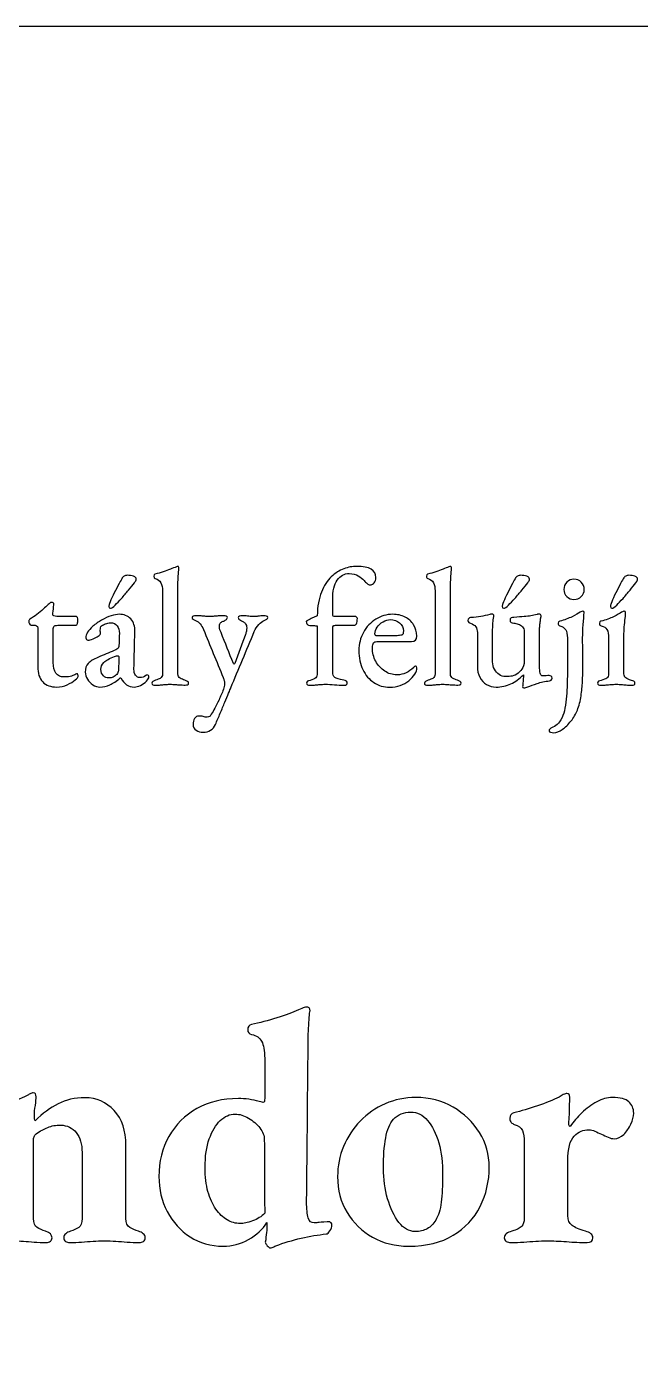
# Model space of a CAD drawing. Header units: millimetres. Extents: x 0 to 297, y 0 to 210.
# Drawn here: x 125.3 to 173.8, y 105 to 210 of the extents above; entities that cross this region are included whole.
import ezdxf

# ---------------------------------------------------------------- set-up
doc = ezdxf.new("R2010")
doc.units = ezdxf.units.MM
for name, color, linetype in [('KONTUR', 8, 'Continuous'), ('SZOVEG_0.3mm', 5, 'Continuous'), ('SZOVEG_0.5mm', 7, 'Continuous')]:
    doc.layers.add(name, color=color, linetype=linetype)

msp = doc.modelspace()

# ---------------------------------------------------------------- linework, layer by layer
at = {"layer": 'KONTUR'}
msp.add_lwpolyline([(0, 0), (297, 0), (297, 210), (0, 210)], close=True, dxfattribs=at)
at = {"layer": 'SZOVEG_0.3mm'}
for points, knots in [([(135.45, 157.96), (135.39, 157.96), (135.33, 157.97), (135.27, 157.99), (135.22, 158), (135.19, 158.04), (135.19, 158.11), (135.19, 158.18), (135.22, 158.23), (135.28, 158.26), (135.34, 158.29), (135.41, 158.32), (135.49, 158.36), (135.63, 158.4), (135.75, 158.45), (135.86, 158.5), (135.98, 158.56), (136.04, 158.68), (136.04, 158.86), (136.04, 161.05), (136.04, 163.23), (136.04, 165.42), (136.04, 165.67), (135.99, 165.89), (135.91, 166.06), (135.83, 166.23), (135.67, 166.34), (135.45, 166.38), (135.38, 166.4), (135.35, 166.46), (135.35, 166.57), (135.35, 166.67), (135.38, 166.72), (135.44, 166.74), (135.67, 166.79), (135.89, 166.84), (136.09, 166.91), (136.29, 166.99), (136.48, 167.06), (136.66, 167.13), (136.83, 167.2), (136.99, 167.26), (137.14, 167.31), (137.19, 167.33), (137.23, 167.34), (137.25, 167.34), (137.28, 167.34), (137.3, 167.33), (137.31, 167.3), (137.33, 167.27), (137.33, 167.25), (137.33, 167.22), (137.33, 167.15), (137.32, 167), (137.29, 166.77), (137.27, 166.54), (137.25, 166.19), (137.25, 165.74), (137.25, 163.44), (137.25, 161.15), (137.25, 158.86), (137.25, 158.68), (137.31, 158.57), (137.43, 158.51), (137.54, 158.45), (137.66, 158.4), (137.8, 158.36), (137.88, 158.33), (137.95, 158.3), (138.01, 158.26), (138.07, 158.23), (138.1, 158.18), (138.1, 158.11), (138.1, 158.05), (138.07, 158.02), (138.02, 158), (137.96, 157.98), (137.9, 157.97), (137.84, 157.97), (137.67, 157.97), (137.52, 157.98), (137.4, 157.99), (137.28, 158), (137.16, 158), (137.04, 158.01), (136.93, 158.02), (136.79, 158.03), (136.63, 158.03), (136.48, 158.03), (136.35, 158.02), (136.23, 158.01), (136.12, 158), (136, 157.99), (135.89, 157.98), (135.78, 157.97), (135.63, 157.96), (135.45, 157.96)], [0, 0, 0, 0, 1, 1, 1, 2, 2, 2, 3, 3, 3, 4, 4, 4, 5, 5, 5, 6, 6, 6, 7, 7, 7, 8, 8, 8, 9, 9, 9, 10, 10, 10, 11, 11, 11, 12, 12, 12, 13, 13, 13, 14, 14, 14, 15, 15, 15, 16, 16, 16, 17, 17, 17, 18, 18, 18, 19, 19, 19, 20, 20, 20, 21, 21, 21, 22, 22, 22, 23, 23, 23, 24, 24, 24, 25, 25, 25, 26, 26, 26, 27, 27, 27, 28, 28, 28, 29, 29, 29, 30, 30, 30, 31, 31, 31, 32, 32, 32, 32]), ([(147.68, 157.96), (147.6, 157.96), (147.54, 157.97), (147.49, 158), (147.44, 158.03), (147.41, 158.07), (147.41, 158.12), (147.41, 158.19), (147.44, 158.24), (147.49, 158.27), (147.55, 158.3), (147.61, 158.33), (147.69, 158.34), (147.91, 158.4), (148.06, 158.46), (148.14, 158.54), (148.22, 158.62), (148.26, 158.75), (148.26, 158.91), (148.26, 160.16), (148.26, 161.41), (148.26, 162.66), (148.17, 162.66), (148.07, 162.66), (147.96, 162.67), (147.84, 162.67), (147.71, 162.68), (147.57, 162.69), (147.54, 162.7), (147.5, 162.74), (147.45, 162.8), (147.41, 162.87), (147.39, 162.93), (147.39, 162.98), (147.39, 163), (147.4, 163.02), (147.43, 163.03), (147.45, 163.05), (147.48, 163.06), (147.49, 163.07), (147.63, 163.14), (147.76, 163.21), (147.88, 163.27), (148, 163.32), (148.13, 163.38), (148.26, 163.44), (148.28, 164.19), (148.39, 164.82), (148.59, 165.32), (148.8, 165.83), (149.05, 166.23), (149.37, 166.52), (149.68, 166.82), (150.01, 167.03), (150.36, 167.16), (150.71, 167.29), (151.04, 167.35), (151.35, 167.35), (151.88, 167.35), (152.27, 167.27), (152.52, 167.12), (152.77, 166.97), (152.9, 166.75), (152.9, 166.48), (152.9, 166.29), (152.85, 166.15), (152.77, 166.05), (152.68, 165.95), (152.56, 165.89), (152.42, 165.89), (152.34, 165.89), (152.27, 165.93), (152.2, 165.99), (152.12, 166.06), (152.05, 166.14), (151.96, 166.23), (151.83, 166.36), (151.68, 166.48), (151.5, 166.6), (151.32, 166.72), (151.08, 166.78), (150.79, 166.78), (150.39, 166.78), (150.08, 166.61), (149.84, 166.27), (149.6, 165.93), (149.48, 165.4), (149.48, 164.68), (149.48, 164.3), (149.48, 163.92), (149.48, 163.54), (149.48, 163.47), (149.5, 163.44), (149.53, 163.42), (149.57, 163.4), (149.61, 163.39), (149.65, 163.39), (150.18, 163.39), (150.71, 163.39), (151.24, 163.39), (151.29, 163.39), (151.34, 163.37), (151.37, 163.34), (151.41, 163.3), (151.43, 163.26), (151.43, 163.22), (151.43, 163.15), (151.42, 163.08), (151.41, 163), (151.39, 162.93), (151.37, 162.86), (151.35, 162.81), (151.31, 162.74), (151.27, 162.7), (151.23, 162.7), (150.76, 162.7), (150.28, 162.7), (149.81, 162.7), (149.67, 162.7), (149.58, 162.68), (149.54, 162.64), (149.5, 162.6), (149.48, 162.55), (149.48, 162.48), (149.48, 161.32), (149.48, 160.15), (149.48, 158.99), (149.48, 158.8), (149.54, 158.66), (149.65, 158.57), (149.76, 158.48), (149.99, 158.41), (150.35, 158.36), (150.54, 158.32), (150.63, 158.25), (150.63, 158.13), (150.63, 158.08), (150.61, 158.04), (150.57, 158.01), (150.52, 157.98), (150.46, 157.96), (150.39, 157.96), (150.13, 157.96), (149.87, 157.97), (149.62, 157.99), (149.37, 158.02), (149.13, 158.03), (148.9, 158.03), (148.75, 158.03), (148.61, 158.02), (148.49, 158.01), (148.37, 158), (148.25, 157.99), (148.13, 157.98), (148.01, 157.97), (147.86, 157.96), (147.68, 157.96)], [0, 0, 0, 0, 1, 1, 1, 2, 2, 2, 3, 3, 3, 4, 4, 4, 5, 5, 5, 6, 6, 6, 7, 7, 7, 8, 8, 8, 9, 9, 9, 10, 10, 10, 11, 11, 11, 12, 12, 12, 13, 13, 13, 14, 14, 14, 15, 15, 15, 16, 16, 16, 17, 17, 17, 18, 18, 18, 19, 19, 19, 20, 20, 20, 21, 21, 21, 22, 22, 22, 23, 23, 23, 24, 24, 24, 25, 25, 25, 26, 26, 26, 27, 27, 27, 28, 28, 28, 29, 29, 29, 30, 30, 30, 31, 31, 31, 32, 32, 32, 33, 33, 33, 34, 34, 34, 35, 35, 35, 36, 36, 36, 37, 37, 37, 38, 38, 38, 39, 39, 39, 40, 40, 40, 41, 41, 41, 42, 42, 42, 43, 43, 43, 44, 44, 44, 45, 45, 45, 46, 46, 46, 47, 47, 47, 48, 48, 48, 49, 49, 49, 50, 50, 50, 51, 51, 51, 52, 52, 52, 52]), ([(156.99, 157.96), (156.93, 157.96), (156.87, 157.97), (156.81, 157.99), (156.75, 158), (156.73, 158.04), (156.73, 158.11), (156.73, 158.18), (156.76, 158.23), (156.82, 158.26), (156.88, 158.29), (156.95, 158.32), (157.03, 158.36), (157.16, 158.4), (157.29, 158.45), (157.4, 158.5), (157.52, 158.56), (157.57, 158.68), (157.57, 158.86), (157.57, 161.05), (157.57, 163.23), (157.57, 165.42), (157.57, 165.67), (157.53, 165.89), (157.45, 166.06), (157.36, 166.23), (157.21, 166.34), (156.99, 166.38), (156.92, 166.4), (156.88, 166.46), (156.88, 166.57), (156.88, 166.67), (156.92, 166.72), (156.98, 166.74), (157.21, 166.79), (157.42, 166.84), (157.63, 166.91), (157.83, 166.99), (158.02, 167.06), (158.2, 167.13), (158.37, 167.2), (158.53, 167.26), (158.67, 167.31), (158.73, 167.33), (158.77, 167.34), (158.79, 167.34), (158.82, 167.34), (158.84, 167.33), (158.85, 167.3), (158.86, 167.27), (158.87, 167.25), (158.87, 167.22), (158.87, 167.15), (158.86, 167), (158.83, 166.77), (158.81, 166.54), (158.79, 166.19), (158.79, 165.74), (158.79, 163.44), (158.79, 161.15), (158.79, 158.86), (158.79, 158.68), (158.85, 158.57), (158.96, 158.51), (159.08, 158.45), (159.2, 158.4), (159.34, 158.36), (159.41, 158.33), (159.49, 158.3), (159.55, 158.26), (159.61, 158.23), (159.64, 158.18), (159.64, 158.11), (159.64, 158.05), (159.61, 158.02), (159.55, 158), (159.5, 157.98), (159.44, 157.97), (159.37, 157.97), (159.21, 157.97), (159.06, 157.98), (158.94, 157.99), (158.81, 158), (158.69, 158), (158.58, 158.01), (158.47, 158.02), (158.33, 158.03), (158.17, 158.03), (158.02, 158.03), (157.89, 158.02), (157.77, 158.01), (157.66, 158), (157.54, 157.99), (157.43, 157.98), (157.31, 157.97), (157.17, 157.96), (156.99, 157.96)], [0, 0, 0, 0, 1, 1, 1, 2, 2, 2, 3, 3, 3, 4, 4, 4, 5, 5, 5, 6, 6, 6, 7, 7, 7, 8, 8, 8, 9, 9, 9, 10, 10, 10, 11, 11, 11, 12, 12, 12, 13, 13, 13, 14, 14, 14, 15, 15, 15, 16, 16, 16, 17, 17, 17, 18, 18, 18, 19, 19, 19, 20, 20, 20, 21, 21, 21, 22, 22, 22, 23, 23, 23, 24, 24, 24, 25, 25, 25, 26, 26, 26, 27, 27, 27, 28, 28, 28, 29, 29, 29, 30, 30, 30, 31, 31, 31, 32, 32, 32, 32]), ([(131.92, 164.04), (131.84, 164.04), (131.8, 164.08), (131.8, 164.17), (131.8, 164.2), (131.8, 164.23), (131.81, 164.28), (131.82, 164.32), (131.83, 164.37), (131.85, 164.42), (131.91, 164.59), (132.01, 164.8), (132.13, 165.06), (132.26, 165.32), (132.39, 165.57), (132.52, 165.82), (132.65, 166.06), (132.75, 166.25), (132.82, 166.37), (132.87, 166.46), (132.93, 166.53), (133.01, 166.57), (133.08, 166.61), (133.17, 166.64), (133.25, 166.64), (133.44, 166.64), (133.6, 166.61), (133.74, 166.57), (133.89, 166.53), (133.96, 166.45), (133.96, 166.34), (133.96, 166.29), (133.94, 166.25), (133.92, 166.21), (133.9, 166.17), (133.87, 166.12), (133.82, 166.05), (133.69, 165.89), (133.53, 165.69), (133.35, 165.47), (133.17, 165.25), (132.99, 165.03), (132.8, 164.82), (132.61, 164.61), (132.44, 164.43), (132.3, 164.29), (132.13, 164.12), (132, 164.04), (131.92, 164.04)], [0, 0, 0, 0, 1, 1, 1, 2, 2, 2, 3, 3, 3, 4, 4, 4, 5, 5, 5, 6, 6, 6, 7, 7, 7, 8, 8, 8, 9, 9, 9, 10, 10, 10, 11, 11, 11, 12, 12, 12, 13, 13, 13, 14, 14, 14, 15, 15, 15, 16, 16, 16, 16]), ([(162.99, 164.04), (162.91, 164.04), (162.87, 164.08), (162.87, 164.17), (162.87, 164.2), (162.88, 164.23), (162.89, 164.28), (162.89, 164.32), (162.91, 164.37), (162.92, 164.42), (162.99, 164.59), (163.08, 164.8), (163.21, 165.06), (163.34, 165.32), (163.47, 165.57), (163.59, 165.82), (163.72, 166.06), (163.82, 166.25), (163.89, 166.37), (163.94, 166.46), (164.01, 166.53), (164.08, 166.57), (164.16, 166.61), (164.24, 166.64), (164.33, 166.64), (164.51, 166.64), (164.68, 166.61), (164.82, 166.57), (164.96, 166.53), (165.03, 166.45), (165.03, 166.34), (165.03, 166.29), (165.02, 166.25), (165, 166.21), (164.98, 166.17), (164.94, 166.12), (164.9, 166.05), (164.77, 165.89), (164.61, 165.69), (164.43, 165.47), (164.25, 165.25), (164.06, 165.03), (163.87, 164.82), (163.68, 164.61), (163.52, 164.43), (163.38, 164.29), (163.21, 164.12), (163.08, 164.04), (162.99, 164.04)], [0, 0, 0, 0, 1, 1, 1, 2, 2, 2, 3, 3, 3, 4, 4, 4, 5, 5, 5, 6, 6, 6, 7, 7, 7, 8, 8, 8, 9, 9, 9, 10, 10, 10, 11, 11, 11, 12, 12, 12, 13, 13, 13, 14, 14, 14, 15, 15, 15, 16, 16, 16, 16]), ([(168.54, 164.73), (168.32, 164.73), (168.13, 164.81), (167.98, 164.96), (167.82, 165.12), (167.75, 165.3), (167.75, 165.52), (167.75, 165.75), (167.82, 165.95), (167.98, 166.1), (168.13, 166.25), (168.32, 166.33), (168.54, 166.33), (168.77, 166.33), (168.96, 166.25), (169.12, 166.1), (169.28, 165.95), (169.36, 165.75), (169.36, 165.52), (169.36, 165.3), (169.28, 165.12), (169.12, 164.96), (168.96, 164.81), (168.77, 164.73), (168.54, 164.73)], [0, 0, 0, 0, 1, 1, 1, 2, 2, 2, 3, 3, 3, 4, 4, 4, 5, 5, 5, 6, 6, 6, 7, 7, 7, 8, 8, 8, 8]), ([(171.53, 164.04), (171.46, 164.04), (171.42, 164.08), (171.42, 164.17), (171.42, 164.2), (171.42, 164.23), (171.43, 164.28), (171.44, 164.32), (171.45, 164.37), (171.47, 164.42), (171.53, 164.59), (171.63, 164.8), (171.75, 165.06), (171.88, 165.32), (172.01, 165.57), (172.14, 165.82), (172.27, 166.06), (172.36, 166.25), (172.44, 166.37), (172.49, 166.46), (172.55, 166.53), (172.63, 166.57), (172.7, 166.61), (172.78, 166.64), (172.87, 166.64), (173.06, 166.64), (173.22, 166.61), (173.36, 166.57), (173.5, 166.53), (173.57, 166.45), (173.57, 166.34), (173.57, 166.29), (173.56, 166.25), (173.54, 166.21), (173.52, 166.17), (173.49, 166.12), (173.44, 166.05), (173.31, 165.89), (173.15, 165.69), (172.97, 165.47), (172.79, 165.25), (172.61, 165.03), (172.42, 164.82), (172.23, 164.61), (172.06, 164.43), (171.92, 164.29), (171.75, 164.12), (171.62, 164.04), (171.53, 164.04)], [0, 0, 0, 0, 1, 1, 1, 2, 2, 2, 3, 3, 3, 4, 4, 4, 5, 5, 5, 6, 6, 6, 7, 7, 7, 8, 8, 8, 9, 9, 9, 10, 10, 10, 11, 11, 11, 12, 12, 12, 13, 13, 13, 14, 14, 14, 15, 15, 15, 16, 16, 16, 16]), ([(127.69, 157.81), (127.21, 157.81), (126.83, 157.95), (126.57, 158.23), (126.31, 158.5), (126.18, 158.9), (126.18, 159.43), (126.18, 160.45), (126.18, 161.48), (126.18, 162.5), (126.18, 162.57), (126.15, 162.63), (126.09, 162.66), (126.04, 162.69), (125.92, 162.7), (125.76, 162.7), (125.72, 162.7), (125.69, 162.7), (125.65, 162.7), (125.6, 162.7), (125.55, 162.74), (125.52, 162.81), (125.48, 162.89), (125.47, 162.96), (125.47, 163.03), (125.47, 163.05), (125.48, 163.08), (125.5, 163.11), (125.52, 163.14), (125.54, 163.16), (125.56, 163.17), (125.74, 163.28), (125.93, 163.41), (126.11, 163.54), (126.29, 163.68), (126.46, 163.82), (126.61, 163.96), (126.77, 164.1), (126.9, 164.23), (127, 164.33), (127.05, 164.38), (127.1, 164.42), (127.13, 164.45), (127.17, 164.49), (127.21, 164.5), (127.27, 164.5), (127.32, 164.5), (127.37, 164.49), (127.41, 164.46), (127.45, 164.44), (127.46, 164.38), (127.45, 164.31), (127.43, 164.09), (127.4, 163.87), (127.37, 163.66), (127.36, 163.55), (127.39, 163.48), (127.45, 163.44), (127.5, 163.41), (127.58, 163.39), (127.69, 163.39), (128.2, 163.39), (128.72, 163.39), (129.23, 163.39), (129.25, 163.39), (129.28, 163.36), (129.31, 163.3), (129.33, 163.24), (129.35, 163.17), (129.35, 163.11), (129.35, 163.02), (129.33, 162.92), (129.31, 162.83), (129.28, 162.75), (129.25, 162.7), (129.21, 162.7), (128.79, 162.7), (128.36, 162.7), (127.93, 162.7), (127.71, 162.7), (127.56, 162.68), (127.5, 162.64), (127.43, 162.59), (127.4, 162.49), (127.4, 162.33), (127.4, 161.47), (127.4, 160.62), (127.4, 159.76), (127.4, 159.39), (127.47, 159.11), (127.62, 158.91), (127.77, 158.71), (127.99, 158.61), (128.26, 158.61), (128.52, 158.61), (128.71, 158.63), (128.84, 158.68), (128.98, 158.72), (129.09, 158.77), (129.2, 158.83), (129.23, 158.85), (129.25, 158.86), (129.27, 158.86), (129.31, 158.86), (129.34, 158.84), (129.35, 158.79), (129.37, 158.75), (129.37, 158.7), (129.37, 158.65), (129.37, 158.6), (129.29, 158.5), (129.13, 158.37), (128.98, 158.24), (128.77, 158.11), (128.51, 157.99), (128.26, 157.87), (127.98, 157.81), (127.69, 157.81)], [0, 0, 0, 0, 1, 1, 1, 2, 2, 2, 3, 3, 3, 4, 4, 4, 5, 5, 5, 6, 6, 6, 7, 7, 7, 8, 8, 8, 9, 9, 9, 10, 10, 10, 11, 11, 11, 12, 12, 12, 13, 13, 13, 14, 14, 14, 15, 15, 15, 16, 16, 16, 17, 17, 17, 18, 18, 18, 19, 19, 19, 20, 20, 20, 21, 21, 21, 22, 22, 22, 23, 23, 23, 24, 24, 24, 25, 25, 25, 26, 26, 26, 27, 27, 27, 28, 28, 28, 29, 29, 29, 30, 30, 30, 31, 31, 31, 32, 32, 32, 33, 33, 33, 34, 34, 34, 35, 35, 35, 36, 36, 36, 37, 37, 37, 38, 38, 38, 39, 39, 39, 39]), ([(166.95, 154.2), (166.86, 154.2), (166.78, 154.21), (166.7, 154.24), (166.62, 154.26), (166.58, 154.3), (166.58, 154.36), (166.58, 154.42), (166.6, 154.47), (166.65, 154.51), (166.69, 154.55), (166.73, 154.58), (166.77, 154.6), (166.93, 154.65), (167.07, 154.73), (167.21, 154.85), (167.35, 154.96), (167.48, 155.15), (167.6, 155.4), (167.7, 155.61), (167.77, 155.86), (167.83, 156.15), (167.88, 156.45), (167.92, 156.76), (167.95, 157.09), (167.98, 157.41), (168, 157.73), (168.01, 158.04), (168.02, 158.35), (168.02, 158.61), (168.02, 158.83), (168.02, 159.79), (168.02, 160.75), (168.02, 161.71), (168.02, 161.97), (167.98, 162.19), (167.89, 162.34), (167.79, 162.5), (167.64, 162.61), (167.42, 162.65), (167.38, 162.66), (167.35, 162.68), (167.33, 162.72), (167.31, 162.76), (167.3, 162.8), (167.3, 162.85), (167.3, 162.95), (167.34, 163), (167.42, 163.02), (167.79, 163.11), (168.11, 163.23), (168.39, 163.37), (168.67, 163.52), (168.88, 163.63), (169.02, 163.72), (169.07, 163.75), (169.12, 163.77), (169.16, 163.79), (169.2, 163.81), (169.22, 163.81), (169.23, 163.81), (169.31, 163.81), (169.35, 163.78), (169.35, 163.71), (169.32, 163.44), (169.3, 163.12), (169.27, 162.74), (169.24, 162.35), (169.23, 162), (169.23, 161.7), (169.23, 160.87), (169.24, 160.04), (169.24, 159.21), (169.24, 158.93), (169.23, 158.61), (169.22, 158.25), (169.2, 157.88), (169.16, 157.5), (169.1, 157.11), (169.05, 156.71), (168.95, 156.34), (168.81, 155.99), (168.69, 155.69), (168.53, 155.4), (168.31, 155.13), (168.09, 154.85), (167.86, 154.63), (167.62, 154.46), (167.38, 154.28), (167.15, 154.2), (166.95, 154.2)], [0, 0, 0, 0, 1, 1, 1, 2, 2, 2, 3, 3, 3, 4, 4, 4, 5, 5, 5, 6, 6, 6, 7, 7, 7, 8, 8, 8, 9, 9, 9, 10, 10, 10, 11, 11, 11, 12, 12, 12, 13, 13, 13, 14, 14, 14, 15, 15, 15, 16, 16, 16, 17, 17, 17, 18, 18, 18, 19, 19, 19, 20, 20, 20, 21, 21, 21, 22, 22, 22, 23, 23, 23, 24, 24, 24, 25, 25, 25, 26, 26, 26, 27, 27, 27, 28, 28, 28, 29, 29, 29, 30, 30, 30, 30]), ([(170.66, 157.96), (170.59, 157.96), (170.53, 157.97), (170.48, 158), (170.43, 158.03), (170.41, 158.07), (170.41, 158.12), (170.41, 158.19), (170.44, 158.24), (170.49, 158.27), (170.55, 158.3), (170.62, 158.33), (170.69, 158.34), (170.89, 158.4), (171.04, 158.45), (171.14, 158.52), (171.23, 158.58), (171.28, 158.69), (171.28, 158.85), (171.28, 159.8), (171.28, 160.76), (171.28, 161.71), (171.28, 161.97), (171.24, 162.19), (171.15, 162.35), (171.06, 162.51), (170.91, 162.61), (170.69, 162.65), (170.64, 162.66), (170.61, 162.68), (170.59, 162.71), (170.57, 162.74), (170.55, 162.79), (170.55, 162.85), (170.55, 162.95), (170.59, 163.01), (170.67, 163.02), (171.06, 163.11), (171.4, 163.23), (171.67, 163.37), (171.95, 163.52), (172.16, 163.63), (172.3, 163.72), (172.4, 163.78), (172.47, 163.81), (172.51, 163.81), (172.59, 163.81), (172.62, 163.78), (172.62, 163.71), (172.62, 163.61), (172.61, 163.46), (172.59, 163.25), (172.57, 163.03), (172.54, 162.8), (172.52, 162.56), (172.5, 162.31), (172.49, 162.08), (172.49, 161.87), (172.49, 160.86), (172.49, 159.85), (172.49, 158.85), (172.49, 158.71), (172.54, 158.6), (172.63, 158.53), (172.73, 158.46), (172.88, 158.4), (173.08, 158.34), (173.15, 158.33), (173.22, 158.3), (173.28, 158.27), (173.33, 158.24), (173.36, 158.19), (173.36, 158.12), (173.36, 158.01), (173.28, 157.96), (173.12, 157.96), (172.96, 157.96), (172.81, 157.97), (172.67, 157.98), (172.54, 157.99), (172.42, 158), (172.3, 158.01), (172.18, 158.02), (172.04, 158.03), (171.88, 158.03), (171.73, 158.03), (171.59, 158.02), (171.47, 158.01), (171.34, 158), (171.22, 157.99), (171.1, 157.98), (170.98, 157.97), (170.84, 157.96), (170.66, 157.96)], [0, 0, 0, 0, 1, 1, 1, 2, 2, 2, 3, 3, 3, 4, 4, 4, 5, 5, 5, 6, 6, 6, 7, 7, 7, 8, 8, 8, 9, 9, 9, 10, 10, 10, 11, 11, 11, 12, 12, 12, 13, 13, 13, 14, 14, 14, 15, 15, 15, 16, 16, 16, 17, 17, 17, 18, 18, 18, 19, 19, 19, 20, 20, 20, 21, 21, 21, 22, 22, 22, 23, 23, 23, 24, 24, 24, 25, 25, 25, 26, 26, 26, 27, 27, 27, 28, 28, 28, 29, 29, 29, 30, 30, 30, 31, 31, 31, 31]), ([(131.08, 157.81), (130.9, 157.81), (130.72, 157.87), (130.54, 157.99), (130.36, 158.11), (130.22, 158.26), (130.1, 158.44), (129.99, 158.62), (129.93, 158.8), (129.93, 158.98), (129.93, 159.27), (130.01, 159.51), (130.17, 159.68), (130.34, 159.86), (130.59, 160.02), (130.94, 160.16), (131.36, 160.34), (131.79, 160.52), (132.22, 160.7), (132.4, 160.77), (132.5, 160.84), (132.54, 160.89), (132.57, 160.95), (132.6, 161.07), (132.6, 161.25), (132.61, 161.51), (132.62, 161.78), (132.63, 162.05), (132.64, 162.29), (132.58, 162.49), (132.46, 162.65), (132.34, 162.81), (132.15, 162.89), (131.92, 162.89), (131.79, 162.89), (131.67, 162.86), (131.54, 162.81), (131.41, 162.77), (131.31, 162.71), (131.23, 162.65), (131.18, 162.61), (131.15, 162.57), (131.14, 162.5), (131.13, 162.44), (131.12, 162.38), (131.12, 162.3), (131.12, 162.26), (131.12, 162.21), (131.13, 162.15), (131.13, 162.1), (131.13, 162.05), (131.13, 162.01), (131.13, 161.96), (131.08, 161.9), (130.96, 161.82), (130.84, 161.75), (130.7, 161.68), (130.55, 161.62), (130.39, 161.55), (130.26, 161.52), (130.15, 161.52), (130.1, 161.52), (130.06, 161.54), (130.03, 161.57), (130, 161.6), (129.98, 161.64), (129.98, 161.7), (129.98, 161.84), (130.03, 161.98), (130.12, 162.14), (130.21, 162.29), (130.35, 162.45), (130.54, 162.61), (130.75, 162.8), (130.98, 162.96), (131.23, 163.11), (131.49, 163.25), (131.73, 163.36), (131.98, 163.44), (132.22, 163.52), (132.43, 163.56), (132.62, 163.56), (132.99, 163.56), (133.29, 163.44), (133.53, 163.19), (133.76, 162.93), (133.87, 162.61), (133.85, 162.21), (133.83, 161.21), (133.81, 160.22), (133.78, 159.22), (133.78, 159.02), (133.81, 158.87), (133.9, 158.74), (133.99, 158.62), (134.1, 158.56), (134.23, 158.56), (134.44, 158.56), (134.6, 158.61), (134.71, 158.72), (134.75, 158.75), (134.78, 158.77), (134.8, 158.77), (134.85, 158.77), (134.89, 158.76), (134.92, 158.73), (134.95, 158.7), (134.96, 158.67), (134.96, 158.62), (134.96, 158.52), (134.9, 158.41), (134.78, 158.29), (134.63, 158.14), (134.47, 158.02), (134.29, 157.94), (134.12, 157.86), (133.96, 157.81), (133.8, 157.81), (133.36, 157.81), (133, 158.05), (132.74, 158.53), (132.72, 158.53), (132.71, 158.53), (132.7, 158.53), (132.41, 158.28), (132.13, 158.1), (131.88, 157.99), (131.62, 157.87), (131.36, 157.81), (131.08, 157.81)], [0, 0, 0, 0, 1, 1, 1, 2, 2, 2, 3, 3, 3, 4, 4, 4, 5, 5, 5, 6, 6, 6, 7, 7, 7, 8, 8, 8, 9, 9, 9, 10, 10, 10, 11, 11, 11, 12, 12, 12, 13, 13, 13, 14, 14, 14, 15, 15, 15, 16, 16, 16, 17, 17, 17, 18, 18, 18, 19, 19, 19, 20, 20, 20, 21, 21, 21, 22, 22, 22, 23, 23, 23, 24, 24, 24, 25, 25, 25, 26, 26, 26, 27, 27, 27, 28, 28, 28, 29, 29, 29, 30, 30, 30, 31, 31, 31, 32, 32, 32, 33, 33, 33, 34, 34, 34, 35, 35, 35, 36, 36, 36, 37, 37, 37, 38, 38, 38, 39, 39, 39, 40, 40, 40, 41, 41, 41, 42, 42, 42, 43, 43, 43, 43]), ([(139.24, 154.24), (139.05, 154.24), (138.87, 154.29), (138.7, 154.4), (138.53, 154.51), (138.45, 154.67), (138.45, 154.87), (138.45, 155.04), (138.49, 155.19), (138.57, 155.32), (138.65, 155.46), (138.76, 155.52), (138.92, 155.52), (139.04, 155.52), (139.15, 155.51), (139.26, 155.48), (139.37, 155.45), (139.47, 155.43), (139.56, 155.43), (139.65, 155.44), (139.71, 155.46), (139.76, 155.49), (139.8, 155.52), (139.85, 155.58), (139.89, 155.66), (139.98, 155.8), (140.07, 155.96), (140.17, 156.15), (140.28, 156.34), (140.38, 156.56), (140.5, 156.81), (140.61, 157.06), (140.73, 157.33), (140.86, 157.64), (140.91, 157.77), (140.94, 157.92), (140.94, 158.07), (140.94, 158.15), (140.93, 158.24), (140.91, 158.32), (140.89, 158.4), (140.87, 158.48), (140.83, 158.56), (140.31, 159.83), (139.79, 161.1), (139.27, 162.37), (139.2, 162.54), (139.11, 162.68), (139.02, 162.81), (138.92, 162.93), (138.8, 163.02), (138.65, 163.06), (138.57, 163.1), (138.51, 163.13), (138.45, 163.17), (138.4, 163.2), (138.37, 163.25), (138.37, 163.32), (138.37, 163.38), (138.4, 163.41), (138.47, 163.42), (138.54, 163.44), (138.6, 163.44), (138.65, 163.44), (138.84, 163.44), (138.99, 163.44), (139.1, 163.43), (139.2, 163.42), (139.3, 163.41), (139.39, 163.4), (139.48, 163.4), (139.59, 163.39), (139.73, 163.39), (139.9, 163.39), (140.03, 163.4), (140.13, 163.4), (140.23, 163.41), (140.33, 163.42), (140.44, 163.43), (140.55, 163.44), (140.7, 163.44), (140.88, 163.44), (140.95, 163.44), (141.01, 163.43), (141.07, 163.41), (141.13, 163.39), (141.16, 163.35), (141.16, 163.3), (141.16, 163.23), (141.12, 163.17), (141.04, 163.12), (140.96, 163.07), (140.89, 163.03), (140.82, 163.01), (140.72, 162.98), (140.65, 162.93), (140.6, 162.87), (140.55, 162.8), (140.53, 162.7), (140.53, 162.56), (140.53, 162.49), (140.54, 162.42), (140.57, 162.34), (140.59, 162.27), (140.62, 162.19), (140.66, 162.11), (140.99, 161.3), (141.31, 160.49), (141.64, 159.68), (141.66, 159.64), (141.68, 159.62), (141.7, 159.62), (141.72, 159.62), (141.74, 159.64), (141.76, 159.68), (142.04, 160.45), (142.31, 161.21), (142.59, 161.97), (142.62, 162.04), (142.64, 162.12), (142.66, 162.22), (142.68, 162.32), (142.69, 162.41), (142.69, 162.48), (142.69, 162.64), (142.65, 162.75), (142.59, 162.83), (142.53, 162.9), (142.46, 162.96), (142.38, 162.99), (142.31, 163.03), (142.23, 163.07), (142.15, 163.12), (142.06, 163.17), (142.02, 163.23), (142.02, 163.3), (142.02, 163.35), (142.06, 163.39), (142.12, 163.41), (142.19, 163.43), (142.25, 163.44), (142.3, 163.44), (142.46, 163.44), (142.61, 163.44), (142.74, 163.42), (142.87, 163.4), (143.04, 163.39), (143.24, 163.39), (143.38, 163.39), (143.49, 163.4), (143.57, 163.4), (143.65, 163.41), (143.73, 163.42), (143.8, 163.43), (143.87, 163.44), (143.96, 163.44), (144.08, 163.44), (144.12, 163.44), (144.18, 163.44), (144.25, 163.42), (144.32, 163.41), (144.35, 163.38), (144.35, 163.32), (144.35, 163.25), (144.33, 163.2), (144.27, 163.17), (144.21, 163.13), (144.15, 163.1), (144.08, 163.06), (143.93, 163.02), (143.79, 162.91), (143.65, 162.76), (143.5, 162.6), (143.38, 162.41), (143.29, 162.2), (142.67, 160.72), (142.05, 159.23), (141.43, 157.75), (141.4, 157.67), (141.35, 157.53), (141.26, 157.32), (141.18, 157.12), (141.08, 156.88), (140.96, 156.61), (140.85, 156.34), (140.73, 156.05), (140.6, 155.74), (140.47, 155.44), (140.34, 155.14), (140.22, 154.86), (140.13, 154.66), (140, 154.5), (139.83, 154.4), (139.66, 154.29), (139.46, 154.24), (139.24, 154.24)], [0, 0, 0, 0, 1, 1, 1, 2, 2, 2, 3, 3, 3, 4, 4, 4, 5, 5, 5, 6, 6, 6, 7, 7, 7, 8, 8, 8, 9, 9, 9, 10, 10, 10, 11, 11, 11, 12, 12, 12, 13, 13, 13, 14, 14, 14, 15, 15, 15, 16, 16, 16, 17, 17, 17, 18, 18, 18, 19, 19, 19, 20, 20, 20, 21, 21, 21, 22, 22, 22, 23, 23, 23, 24, 24, 24, 25, 25, 25, 26, 26, 26, 27, 27, 27, 28, 28, 28, 29, 29, 29, 30, 30, 30, 31, 31, 31, 32, 32, 32, 33, 33, 33, 34, 34, 34, 35, 35, 35, 36, 36, 36, 37, 37, 37, 38, 38, 38, 39, 39, 39, 40, 40, 40, 41, 41, 41, 42, 42, 42, 43, 43, 43, 44, 44, 44, 45, 45, 45, 46, 46, 46, 47, 47, 47, 48, 48, 48, 49, 49, 49, 50, 50, 50, 51, 51, 51, 52, 52, 52, 53, 53, 53, 54, 54, 54, 55, 55, 55, 56, 56, 56, 57, 57, 57, 58, 58, 58, 59, 59, 59, 60, 60, 60, 61, 61, 61, 62, 62, 62, 63, 63, 63, 64, 64, 64, 65, 65, 65, 65]), ([(154, 157.8), (153.52, 157.8), (153.1, 157.92), (152.73, 158.17), (152.37, 158.41), (152.08, 158.75), (151.86, 159.19), (151.65, 159.62), (151.55, 160.13), (151.55, 160.7), (151.55, 161.22), (151.67, 161.7), (151.91, 162.13), (152.15, 162.57), (152.48, 162.91), (152.88, 163.17), (153.29, 163.43), (153.74, 163.56), (154.22, 163.56), (154.58, 163.56), (154.91, 163.49), (155.2, 163.34), (155.48, 163.2), (155.71, 163), (155.87, 162.74), (156.03, 162.47), (156.12, 162.18), (156.12, 161.84), (156.12, 161.55), (155.98, 161.4), (155.71, 161.4), (154.79, 161.4), (153.88, 161.4), (152.96, 161.4), (152.84, 161.4), (152.75, 161.37), (152.7, 161.3), (152.65, 161.23), (152.62, 161.1), (152.62, 160.91), (152.62, 160.53), (152.71, 160.17), (152.88, 159.85), (153.06, 159.53), (153.3, 159.27), (153.59, 159.07), (153.88, 158.88), (154.2, 158.78), (154.55, 158.78), (154.82, 158.78), (155.06, 158.83), (155.28, 158.93), (155.49, 159.04), (155.69, 159.18), (155.88, 159.36), (155.9, 159.4), (155.93, 159.43), (155.95, 159.44), (155.97, 159.46), (156, 159.47), (156.02, 159.47), (156.1, 159.47), (156.14, 159.42), (156.14, 159.32), (156.14, 159.18), (156.08, 159.02), (155.96, 158.82), (155.83, 158.64), (155.68, 158.47), (155.49, 158.31), (155.3, 158.16), (155.08, 158.03), (154.82, 157.94), (154.57, 157.85), (154.3, 157.8), (154, 157.8)], [0, 0, 0, 0, 1, 1, 1, 2, 2, 2, 3, 3, 3, 4, 4, 4, 5, 5, 5, 6, 6, 6, 7, 7, 7, 8, 8, 8, 9, 9, 9, 10, 10, 10, 11, 11, 11, 12, 12, 12, 13, 13, 13, 14, 14, 14, 15, 15, 15, 16, 16, 16, 17, 17, 17, 18, 18, 18, 19, 19, 19, 20, 20, 20, 21, 21, 21, 22, 22, 22, 23, 23, 23, 24, 24, 24, 25, 25, 25, 25]), ([(152.98, 161.85), (153.33, 161.85), (153.68, 161.85), (154.04, 161.85), (154.27, 161.85), (154.45, 161.86), (154.58, 161.87), (154.71, 161.88), (154.84, 161.89), (154.95, 161.92), (154.99, 161.94), (155.03, 161.98), (155.04, 162.03), (155.06, 162.09), (155.07, 162.16), (155.07, 162.25), (155.07, 162.5), (154.97, 162.71), (154.77, 162.88), (154.56, 163.05), (154.32, 163.14), (154.04, 163.14), (153.84, 163.14), (153.65, 163.08), (153.46, 162.97), (153.27, 162.85), (153.11, 162.71), (152.99, 162.54), (152.87, 162.36), (152.81, 162.19), (152.82, 162.01), (152.82, 161.91), (152.87, 161.85), (152.98, 161.85)], [0, 0, 0, 0, 1, 1, 1, 2, 2, 2, 3, 3, 3, 4, 4, 4, 5, 5, 5, 6, 6, 6, 7, 7, 7, 8, 8, 8, 9, 9, 9, 10, 10, 10, 11, 11, 11, 11]), ([(164.59, 157.74), (164.52, 157.74), (164.49, 157.77), (164.49, 157.85), (164.49, 157.95), (164.5, 158.09), (164.52, 158.26), (164.54, 158.43), (164.55, 158.57), (164.55, 158.68), (164.55, 158.71), (164.55, 158.75), (164.55, 158.78), (164.24, 158.46), (163.91, 158.22), (163.55, 158.06), (163.2, 157.9), (162.81, 157.81), (162.39, 157.81), (162.12, 157.81), (161.87, 157.88), (161.64, 158.01), (161.41, 158.15), (161.23, 158.34), (161.1, 158.59), (160.98, 158.84), (160.91, 159.14), (160.91, 159.48), (160.91, 160.36), (160.91, 161.23), (160.91, 162.11), (160.91, 162.3), (160.87, 162.46), (160.79, 162.58), (160.7, 162.7), (160.56, 162.79), (160.36, 162.85), (160.31, 162.87), (160.27, 162.89), (160.23, 162.92), (160.19, 162.95), (160.17, 163), (160.17, 163.07), (160.17, 163.15), (160.19, 163.21), (160.23, 163.24), (160.27, 163.27), (160.32, 163.29), (160.37, 163.3), (160.7, 163.32), (160.96, 163.34), (161.18, 163.38), (161.39, 163.42), (161.63, 163.48), (161.89, 163.55), (161.93, 163.56), (161.96, 163.57), (161.98, 163.57), (162.01, 163.57), (162.04, 163.58), (162.06, 163.58), (162.11, 163.58), (162.14, 163.56), (162.17, 163.54), (162.21, 163.51), (162.22, 163.46), (162.21, 163.39), (162.18, 163.19), (162.16, 163.02), (162.14, 162.88), (162.13, 162.74), (162.12, 162.57), (162.12, 162.37), (162.12, 161.51), (162.12, 160.66), (162.12, 159.8), (162.12, 159.59), (162.16, 159.4), (162.26, 159.23), (162.35, 159.05), (162.47, 158.91), (162.63, 158.81), (162.79, 158.7), (162.96, 158.64), (163.12, 158.64), (163.33, 158.64), (163.51, 158.65), (163.67, 158.68), (163.83, 158.71), (163.98, 158.79), (164.13, 158.91), (164.21, 158.98), (164.31, 159.08), (164.43, 159.23), (164.55, 159.38), (164.61, 159.59), (164.61, 159.85), (164.61, 160.63), (164.61, 161.4), (164.61, 162.17), (164.61, 162.35), (164.56, 162.48), (164.47, 162.58), (164.38, 162.67), (164.26, 162.74), (164.14, 162.78), (164.01, 162.83), (163.89, 162.85), (163.79, 162.86), (163.7, 162.86), (163.63, 162.88), (163.57, 162.91), (163.52, 162.95), (163.49, 163.01), (163.49, 163.1), (163.49, 163.19), (163.52, 163.25), (163.58, 163.28), (163.64, 163.31), (163.71, 163.32), (163.79, 163.32), (164.12, 163.34), (164.39, 163.36), (164.6, 163.38), (164.81, 163.4), (164.99, 163.42), (165.14, 163.44), (165.3, 163.47), (165.46, 163.51), (165.63, 163.55), (165.64, 163.56), (165.67, 163.57), (165.7, 163.57), (165.73, 163.57), (165.75, 163.58), (165.77, 163.58), (165.89, 163.58), (165.94, 163.53), (165.94, 163.43), (165.94, 163.41), (165.94, 163.39), (165.94, 163.36), (165.93, 163.34), (165.93, 163.31), (165.92, 163.29), (165.91, 163.25), (165.9, 163.17), (165.89, 163.05), (165.87, 162.93), (165.86, 162.81), (165.85, 162.68), (165.83, 162.54), (165.83, 162.44), (165.83, 162.36), (165.83, 161.34), (165.83, 160.32), (165.83, 159.3), (165.83, 159.08), (165.85, 158.92), (165.9, 158.83), (165.95, 158.74), (166, 158.69), (166.06, 158.69), (166.13, 158.69), (166.22, 158.69), (166.34, 158.7), (166.45, 158.71), (166.54, 158.72), (166.59, 158.72), (166.65, 158.72), (166.7, 158.7), (166.74, 158.68), (166.78, 158.65), (166.81, 158.6), (166.81, 158.52), (166.81, 158.45), (166.79, 158.4), (166.75, 158.36), (166.72, 158.33), (166.67, 158.31), (166.61, 158.3), (166.24, 158.26), (165.91, 158.19), (165.63, 158.09), (165.34, 158), (165.1, 157.91), (164.89, 157.83), (164.85, 157.81), (164.8, 157.79), (164.75, 157.77), (164.69, 157.75), (164.64, 157.74), (164.59, 157.74)], [0, 0, 0, 0, 1, 1, 1, 2, 2, 2, 3, 3, 3, 4, 4, 4, 5, 5, 5, 6, 6, 6, 7, 7, 7, 8, 8, 8, 9, 9, 9, 10, 10, 10, 11, 11, 11, 12, 12, 12, 13, 13, 13, 14, 14, 14, 15, 15, 15, 16, 16, 16, 17, 17, 17, 18, 18, 18, 19, 19, 19, 20, 20, 20, 21, 21, 21, 22, 22, 22, 23, 23, 23, 24, 24, 24, 25, 25, 25, 26, 26, 26, 27, 27, 27, 28, 28, 28, 29, 29, 29, 30, 30, 30, 31, 31, 31, 32, 32, 32, 33, 33, 33, 34, 34, 34, 35, 35, 35, 36, 36, 36, 37, 37, 37, 38, 38, 38, 39, 39, 39, 40, 40, 40, 41, 41, 41, 42, 42, 42, 43, 43, 43, 44, 44, 44, 45, 45, 45, 46, 46, 46, 47, 47, 47, 48, 48, 48, 49, 49, 49, 50, 50, 50, 51, 51, 51, 52, 52, 52, 53, 53, 53, 54, 54, 54, 55, 55, 55, 56, 56, 56, 57, 57, 57, 58, 58, 58, 59, 59, 59, 60, 60, 60, 61, 61, 61, 62, 62, 62, 63, 63, 63, 64, 64, 64, 64]), ([(131.77, 158.53), (131.92, 158.53), (132.05, 158.55), (132.15, 158.6), (132.25, 158.65), (132.34, 158.72), (132.42, 158.81), (132.46, 158.85), (132.5, 158.91), (132.52, 158.97), (132.54, 159.04), (132.56, 159.14), (132.57, 159.28), (132.57, 159.54), (132.58, 159.79), (132.59, 160.04), (132.6, 160.13), (132.6, 160.19), (132.58, 160.23), (132.56, 160.27), (132.53, 160.29), (132.47, 160.29), (132.45, 160.29), (132.43, 160.29), (132.39, 160.28), (132.36, 160.27), (132.31, 160.25), (132.25, 160.23), (131.85, 160.08), (131.57, 159.92), (131.41, 159.76), (131.25, 159.59), (131.17, 159.41), (131.17, 159.22), (131.17, 158.98), (131.24, 158.81), (131.37, 158.7), (131.49, 158.59), (131.63, 158.53), (131.77, 158.53)], [0, 0, 0, 0, 1, 1, 1, 2, 2, 2, 3, 3, 3, 4, 4, 4, 5, 5, 5, 6, 6, 6, 7, 7, 7, 8, 8, 8, 9, 9, 9, 10, 10, 10, 11, 11, 11, 12, 12, 12, 13, 13, 13, 13])]:
    msp.add_open_spline(points, degree=3, knots=knots, dxfattribs=at)
at = {"layer": 'SZOVEG_0.5mm'}
for points, knots in [([(144.53, 113.5), (144.48, 113.5), (144.4, 113.56), (144.31, 113.67), (144.21, 113.79), (144.16, 113.88), (144.16, 113.95), (144.2, 114.21), (144.23, 114.46), (144.25, 114.7), (144.28, 114.93), (144.29, 115.15), (144.29, 115.34), (144.29, 115.39), (144.29, 115.45), (144.29, 115.5), (143.94, 114.96), (143.46, 114.51), (142.84, 114.16), (142.21, 113.81), (141.54, 113.63), (140.82, 113.63), (139.84, 113.63), (138.97, 113.88), (138.21, 114.37), (137.45, 114.86), (136.85, 115.52), (136.41, 116.37), (135.97, 117.21), (135.75, 118.13), (135.75, 119.13), (135.75, 120.32), (136.01, 121.38), (136.54, 122.31), (137.07, 123.24), (137.8, 123.97), (138.75, 124.5), (139.69, 125.04), (140.79, 125.3), (142.03, 125.3), (142.3, 125.3), (142.57, 125.28), (142.86, 125.24), (143.15, 125.19), (143.42, 125.14), (143.66, 125.07), (143.89, 125.01), (144, 124.99), (144, 124.99), (144, 124.99), (144, 124.99), (144, 124.99), (144.08, 124.99), (144.11, 125.1), (144.11, 125.33), (144.11, 126.37), (144.11, 127.41), (144.11, 128.46), (144.11, 129.09), (144.03, 129.54), (143.87, 129.82), (143.72, 130.1), (143.45, 130.28), (143.08, 130.35), (142.87, 130.4), (142.77, 130.53), (142.77, 130.74), (142.77, 130.97), (142.87, 131.1), (143.06, 131.14), (143.71, 131.28), (144.38, 131.46), (145.07, 131.68), (145.76, 131.9), (146.33, 132.1), (146.77, 132.3), (146.99, 132.4), (147.15, 132.47), (147.24, 132.49), (147.33, 132.52), (147.38, 132.53), (147.4, 132.53), (147.59, 132.53), (147.69, 132.43), (147.69, 132.22), (147.69, 132.23), (147.69, 132.24), (147.69, 132.24), (147.69, 132.24), (147.68, 132.17), (147.66, 132.03), (147.64, 131.84), (147.62, 131.59), (147.61, 131.3), (147.59, 131), (147.57, 130.7), (147.55, 130.4), (147.51, 125.99), (147.47, 121.57), (147.42, 117.15), (147.42, 116.56), (147.47, 116.13), (147.55, 115.87), (147.64, 115.6), (147.8, 115.47), (148.03, 115.47), (148.11, 115.47), (148.21, 115.48), (148.3, 115.5), (148.4, 115.52), (148.65, 115.53), (149.05, 115.55), (149.21, 115.57), (149.31, 115.54), (149.37, 115.47), (149.4, 115.42), (149.42, 115.36), (149.42, 115.29), (149.42, 115.15), (149.37, 115), (149.26, 114.84), (149.16, 114.68), (149.06, 114.6), (148.97, 114.6), (148.34, 114.53), (147.68, 114.42), (146.99, 114.26), (146.3, 114.11), (145.63, 113.9), (144.98, 113.66), (144.87, 113.61), (144.78, 113.57), (144.71, 113.54), (144.64, 113.51), (144.58, 113.5), (144.53, 113.5)], [0, 0, 0, 0, 1, 1, 1, 2, 2, 2, 3, 3, 3, 4, 4, 4, 5, 5, 5, 6, 6, 6, 7, 7, 7, 8, 8, 8, 9, 9, 9, 10, 10, 10, 11, 11, 11, 12, 12, 12, 13, 13, 13, 14, 14, 14, 15, 15, 15, 16, 16, 16, 17, 17, 17, 18, 18, 18, 19, 19, 19, 20, 20, 20, 21, 21, 21, 22, 22, 22, 23, 23, 23, 24, 24, 24, 25, 25, 25, 26, 26, 26, 27, 27, 27, 28, 28, 28, 29, 29, 29, 30, 30, 30, 31, 31, 31, 32, 32, 32, 33, 33, 33, 34, 34, 34, 35, 35, 35, 36, 36, 36, 37, 37, 37, 38, 38, 38, 39, 39, 39, 40, 40, 40, 41, 41, 41, 42, 42, 42, 43, 43, 43, 44, 44, 44, 45, 45, 45, 45]), ([(121.32, 113.92), (121.2, 113.92), (121.08, 113.95), (120.96, 114.01), (120.85, 114.07), (120.79, 114.17), (120.79, 114.29), (120.79, 114.43), (120.86, 114.54), (120.98, 114.62), (121.1, 114.7), (121.24, 114.76), (121.4, 114.81), (121.66, 114.9), (121.89, 115), (122.1, 115.12), (122.3, 115.23), (122.4, 115.46), (122.4, 115.81), (122.4, 117.82), (122.4, 119.83), (122.4, 121.83), (122.4, 122.22), (122.34, 122.54), (122.23, 122.81), (122.11, 123.07), (121.9, 123.24), (121.58, 123.31), (121.51, 123.32), (121.45, 123.37), (121.39, 123.44), (121.32, 123.51), (121.29, 123.62), (121.29, 123.78), (121.29, 124.02), (121.38, 124.17), (121.56, 124.23), (122.15, 124.37), (122.8, 124.55), (123.51, 124.79), (124.22, 125.03), (124.83, 125.28), (125.34, 125.54), (125.41, 125.57), (125.49, 125.62), (125.58, 125.67), (125.67, 125.72), (125.74, 125.75), (125.81, 125.75), (125.92, 125.75), (125.99, 125.72), (126.01, 125.66), (126.04, 125.6), (126.05, 125.52), (126.05, 125.43), (126.05, 125.29), (126.03, 125.07), (125.99, 124.76), (125.94, 124.46), (125.92, 124.18), (125.92, 123.94), (125.92, 123.87), (125.92, 123.79), (125.93, 123.7), (125.94, 123.61), (125.95, 123.56), (125.97, 123.54), (126.57, 124.12), (127.17, 124.57), (127.79, 124.88), (128.4, 125.2), (129.11, 125.36), (129.92, 125.36), (130.83, 125.36), (131.59, 125.02), (132.22, 124.34), (132.84, 123.67), (133.15, 122.75), (133.15, 121.6), (133.15, 119.67), (133.15, 117.74), (133.15, 115.81), (133.15, 115.46), (133.25, 115.23), (133.45, 115.12), (133.65, 115), (133.88, 114.9), (134.15, 114.81), (134.29, 114.76), (134.41, 114.7), (134.52, 114.62), (134.62, 114.54), (134.67, 114.43), (134.67, 114.29), (134.67, 114.17), (134.63, 114.07), (134.53, 114.01), (134.43, 113.95), (134.33, 113.92), (134.23, 113.92), (133.88, 113.92), (133.55, 113.93), (133.24, 113.96), (132.93, 113.99), (132.64, 114.01), (132.35, 114.03), (132.06, 114.04), (131.76, 114.05), (131.44, 114.05), (131.14, 114.05), (130.84, 114.04), (130.55, 114.03), (130.25, 114.01), (129.95, 113.99), (129.65, 113.96), (129.35, 113.93), (129.03, 113.92), (128.68, 113.92), (128.57, 113.92), (128.47, 113.95), (128.38, 114.01), (128.28, 114.07), (128.23, 114.17), (128.23, 114.29), (128.23, 114.43), (128.29, 114.54), (128.39, 114.62), (128.5, 114.7), (128.62, 114.76), (128.76, 114.81), (129.02, 114.9), (129.24, 115), (129.42, 115.12), (129.59, 115.23), (129.68, 115.46), (129.68, 115.81), (129.68, 117.56), (129.68, 119.3), (129.68, 121.04), (129.68, 121.71), (129.53, 122.23), (129.22, 122.61), (128.91, 122.99), (128.5, 123.18), (128, 123.2), (127.61, 123.2), (127.27, 123.14), (126.97, 123.02), (126.67, 122.89), (126.37, 122.73), (126.05, 122.52), (125.98, 122.45), (125.93, 122.37), (125.89, 122.28), (125.86, 122.19), (125.84, 122.11), (125.84, 122.02), (125.84, 119.95), (125.84, 117.88), (125.84, 115.81), (125.84, 115.46), (125.94, 115.23), (126.13, 115.12), (126.32, 115), (126.54, 114.9), (126.79, 114.81), (127.14, 114.71), (127.31, 114.53), (127.31, 114.29), (127.31, 114.18), (127.27, 114.1), (127.18, 114.03), (127.09, 113.96), (126.99, 113.92), (126.87, 113.92), (126.52, 113.92), (126.19, 113.93), (125.89, 113.96), (125.6, 113.99), (125.32, 114.01), (125.05, 114.03), (124.79, 114.04), (124.5, 114.05), (124.18, 114.05), (123.89, 114.05), (123.58, 114.04), (123.28, 114.03), (122.97, 114.01), (122.66, 113.99), (122.33, 113.96), (122.01, 113.93), (121.67, 113.92), (121.32, 113.92)], [0, 0, 0, 0, 1, 1, 1, 2, 2, 2, 3, 3, 3, 4, 4, 4, 5, 5, 5, 6, 6, 6, 7, 7, 7, 8, 8, 8, 9, 9, 9, 10, 10, 10, 11, 11, 11, 12, 12, 12, 13, 13, 13, 14, 14, 14, 15, 15, 15, 16, 16, 16, 17, 17, 17, 18, 18, 18, 19, 19, 19, 20, 20, 20, 21, 21, 21, 22, 22, 22, 23, 23, 23, 24, 24, 24, 25, 25, 25, 26, 26, 26, 27, 27, 27, 28, 28, 28, 29, 29, 29, 30, 30, 30, 31, 31, 31, 32, 32, 32, 33, 33, 33, 34, 34, 34, 35, 35, 35, 36, 36, 36, 37, 37, 37, 38, 38, 38, 39, 39, 39, 40, 40, 40, 41, 41, 41, 42, 42, 42, 43, 43, 43, 44, 44, 44, 45, 45, 45, 46, 46, 46, 47, 47, 47, 48, 48, 48, 49, 49, 49, 50, 50, 50, 51, 51, 51, 52, 52, 52, 53, 53, 53, 54, 54, 54, 55, 55, 55, 56, 56, 56, 57, 57, 57, 58, 58, 58, 59, 59, 59, 60, 60, 60, 61, 61, 61, 62, 62, 62, 63, 63, 63, 64, 64, 64, 64]), ([(155.47, 113.63), (154.41, 113.63), (153.47, 113.87), (152.63, 114.34), (151.79, 114.81), (151.12, 115.47), (150.62, 116.3), (150.12, 117.13), (149.87, 118.07), (149.87, 119.13), (149.87, 119.97), (150.02, 120.76), (150.34, 121.52), (150.66, 122.27), (151.09, 122.94), (151.65, 123.52), (152.22, 124.09), (152.87, 124.55), (153.63, 124.88), (154.38, 125.22), (155.19, 125.38), (156.04, 125.38), (157.13, 125.38), (158.11, 125.13), (158.99, 124.62), (159.86, 124.11), (160.56, 123.44), (161.08, 122.61), (161.6, 121.78), (161.85, 120.87), (161.85, 119.89), (161.85, 118.77), (161.61, 117.73), (161.13, 116.77), (160.65, 115.82), (159.94, 115.06), (159, 114.49), (158.06, 113.92), (156.89, 113.63), (155.47, 113.63)], [0, 0, 0, 0, 1, 1, 1, 2, 2, 2, 3, 3, 3, 4, 4, 4, 5, 5, 5, 6, 6, 6, 7, 7, 7, 8, 8, 8, 9, 9, 9, 10, 10, 10, 11, 11, 11, 12, 12, 12, 13, 13, 13, 13]), ([(163.56, 113.92), (163.42, 113.92), (163.3, 113.95), (163.19, 114.01), (163.09, 114.07), (163.04, 114.17), (163.04, 114.29), (163.04, 114.43), (163.09, 114.54), (163.19, 114.62), (163.3, 114.7), (163.45, 114.76), (163.64, 114.81), (164.03, 114.94), (164.29, 115.07), (164.42, 115.21), (164.55, 115.35), (164.61, 115.55), (164.61, 115.81), (164.61, 117.83), (164.61, 119.84), (164.61, 121.86), (164.61, 122.23), (164.57, 122.53), (164.47, 122.77), (164.37, 123), (164.16, 123.17), (163.83, 123.25), (163.74, 123.29), (163.66, 123.34), (163.59, 123.4), (163.52, 123.46), (163.48, 123.57), (163.48, 123.73), (163.48, 123.97), (163.59, 124.12), (163.8, 124.17), (164.36, 124.31), (164.98, 124.5), (165.65, 124.72), (166.33, 124.95), (166.9, 125.18), (167.37, 125.41), (167.46, 125.48), (167.57, 125.54), (167.7, 125.61), (167.83, 125.67), (167.93, 125.7), (167.98, 125.7), (168.14, 125.7), (168.21, 125.6), (168.21, 125.41), (168.21, 125.32), (168.21, 125.14), (168.2, 124.87), (168.19, 124.6), (168.18, 124.32), (168.18, 124.04), (168.17, 123.76), (168.15, 123.52), (168.14, 123.33), (168.14, 123.17), (168.17, 123.1), (168.24, 123.1), (168.5, 123.46), (168.82, 123.82), (169.17, 124.17), (169.53, 124.52), (169.92, 124.81), (170.34, 125.04), (170.76, 125.27), (171.18, 125.38), (171.58, 125.38), (172.19, 125.38), (172.63, 125.27), (172.88, 125.04), (173.13, 124.81), (173.26, 124.51), (173.26, 124.15), (173.26, 123.88), (173.19, 123.59), (173.04, 123.28), (172.89, 122.96), (172.7, 122.69), (172.47, 122.46), (172.25, 122.24), (172, 122.12), (171.74, 122.12), (171.58, 122.12), (171.41, 122.16), (171.24, 122.24), (171.06, 122.32), (170.89, 122.4), (170.71, 122.49), (170.54, 122.56), (170.37, 122.64), (170.2, 122.71), (170.03, 122.79), (169.88, 122.83), (169.74, 122.83), (169.28, 122.83), (168.89, 122.67), (168.56, 122.33), (168.22, 122), (168.06, 121.33), (168.06, 120.34), (168.06, 118.91), (168.06, 117.48), (168.06, 116.05), (168.06, 115.7), (168.17, 115.44), (168.39, 115.27), (168.6, 115.11), (168.96, 114.96), (169.45, 114.81), (169.64, 114.76), (169.79, 114.7), (169.88, 114.62), (169.98, 114.54), (170.03, 114.43), (170.03, 114.29), (170.03, 114.04), (169.88, 113.92), (169.58, 113.92), (169.06, 113.92), (168.51, 113.94), (167.95, 113.99), (167.39, 114.03), (166.88, 114.05), (166.43, 114.05), (166.13, 114.05), (165.83, 114.04), (165.52, 114.03), (165.21, 114.01), (164.9, 113.99), (164.57, 113.96), (164.25, 113.93), (163.91, 113.92), (163.56, 113.92)], [0, 0, 0, 0, 1, 1, 1, 2, 2, 2, 3, 3, 3, 4, 4, 4, 5, 5, 5, 6, 6, 6, 7, 7, 7, 8, 8, 8, 9, 9, 9, 10, 10, 10, 11, 11, 11, 12, 12, 12, 13, 13, 13, 14, 14, 14, 15, 15, 15, 16, 16, 16, 17, 17, 17, 18, 18, 18, 19, 19, 19, 20, 20, 20, 21, 21, 21, 22, 22, 22, 23, 23, 23, 24, 24, 24, 25, 25, 25, 26, 26, 26, 27, 27, 27, 28, 28, 28, 29, 29, 29, 30, 30, 30, 31, 31, 31, 32, 32, 32, 33, 33, 33, 34, 34, 34, 35, 35, 35, 36, 36, 36, 37, 37, 37, 38, 38, 38, 39, 39, 39, 40, 40, 40, 41, 41, 41, 42, 42, 42, 43, 43, 43, 44, 44, 44, 45, 45, 45, 46, 46, 46, 46]), ([(142.16, 115.42), (142.43, 115.42), (142.76, 115.49), (143.15, 115.63), (143.54, 115.77), (143.86, 115.97), (144.11, 116.23), (144.1, 118.17), (144.09, 120.11), (144.08, 122.04), (144.08, 122.36), (143.97, 122.67), (143.73, 122.98), (143.49, 123.28), (143.19, 123.54), (142.84, 123.75), (142.48, 123.96), (142.12, 124.07), (141.77, 124.07), (141.35, 124.07), (140.96, 123.9), (140.6, 123.56), (140.24, 123.21), (139.95, 122.73), (139.73, 122.11), (139.51, 121.49), (139.4, 120.73), (139.4, 119.84), (139.4, 119.12), (139.48, 118.49), (139.63, 117.94), (139.78, 117.4), (139.98, 116.94), (140.25, 116.56), (140.51, 116.19), (140.81, 115.9), (141.14, 115.71), (141.47, 115.52), (141.81, 115.42), (142.16, 115.42)], [0, 0, 0, 0, 1, 1, 1, 2, 2, 2, 3, 3, 3, 4, 4, 4, 5, 5, 5, 6, 6, 6, 7, 7, 7, 8, 8, 8, 9, 9, 9, 10, 10, 10, 11, 11, 11, 12, 12, 12, 13, 13, 13, 13]), ([(155.99, 114.79), (156.36, 114.79), (156.68, 114.86), (156.95, 115.01), (157.22, 115.16), (157.45, 115.38), (157.62, 115.68), (157.83, 116.03), (157.98, 116.51), (158.06, 117.11), (158.13, 117.72), (158.17, 118.43), (158.17, 119.26), (158.17, 120.2), (158.07, 121.05), (157.86, 121.79), (157.65, 122.54), (157.35, 123.13), (156.98, 123.57), (156.6, 124.01), (156.16, 124.23), (155.65, 124.23), (155.37, 124.23), (155.12, 124.18), (154.89, 124.08), (154.66, 123.98), (154.46, 123.85), (154.28, 123.67), (153.99, 123.32), (153.78, 122.82), (153.67, 122.18), (153.55, 121.53), (153.49, 120.73), (153.49, 119.78), (153.49, 118.94), (153.6, 118.14), (153.82, 117.38), (154.04, 116.62), (154.34, 115.99), (154.72, 115.51), (155.09, 115.03), (155.52, 114.79), (155.99, 114.79)], [0, 0, 0, 0, 1, 1, 1, 2, 2, 2, 3, 3, 3, 4, 4, 4, 5, 5, 5, 6, 6, 6, 7, 7, 7, 8, 8, 8, 9, 9, 9, 10, 10, 10, 11, 11, 11, 12, 12, 12, 13, 13, 13, 14, 14, 14, 14])]:
    msp.add_open_spline(points, degree=3, knots=knots, dxfattribs=at)

doc.saveas('drawing.dxf')
